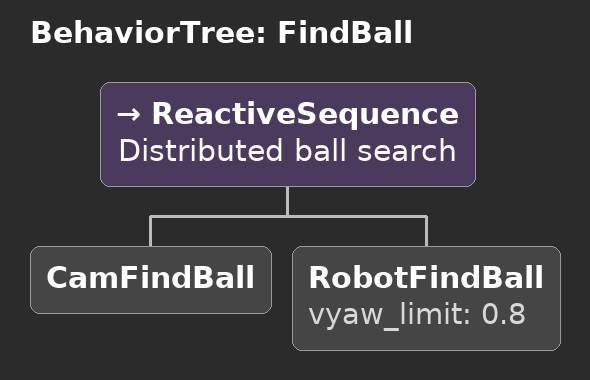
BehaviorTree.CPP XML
<!-- Camera scan and distributed multi-robot ball search. -->
<root BTCPP_format="4">
  <BehaviorTree ID="FindBall">
    <ReactiveSequence name="Distributed ball search">
      <CamFindBall />
      <RobotFindBall vyaw_limit="0.8" />
    </ReactiveSequence>
  </BehaviorTree>
</root>
